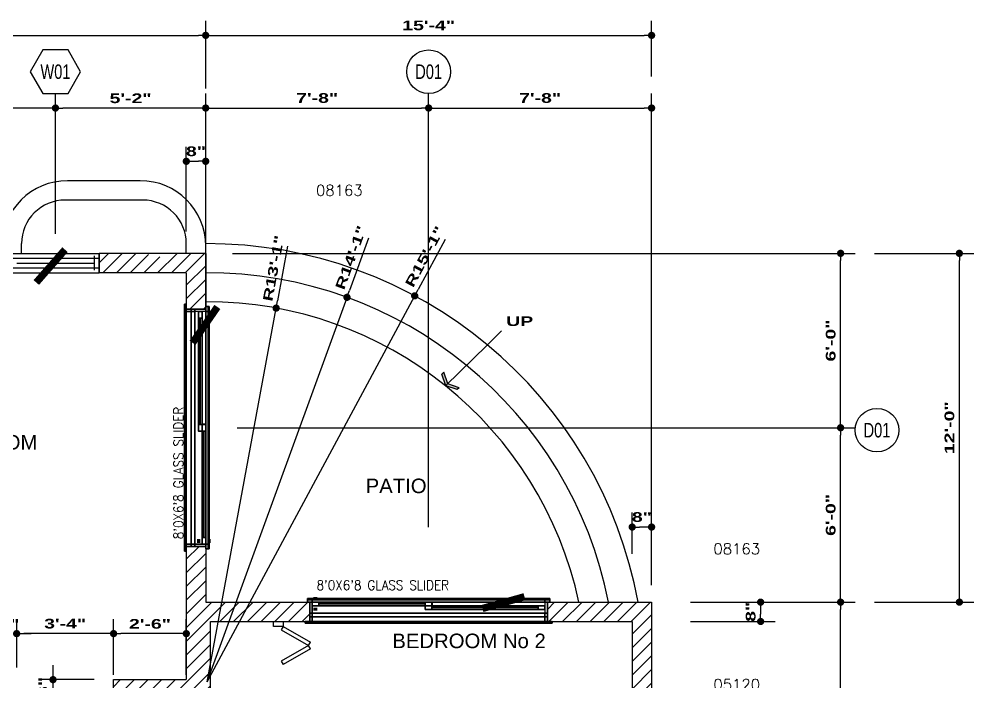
# Model space of a CAD drawing. Header units: inches. Extents: x 110 to 1392, y 6 to 1078.
# Drawn here: x 404 to 798, y 804.1 to 1077.7 of the extents above; entities that cross this region are included whole.
import ezdxf
from ezdxf.enums import TextEntityAlignment as Align

# ---------------------------------------------------------------- set-up
doc = ezdxf.new("R2010")
doc.units = ezdxf.units.IN
doc.header["$LTSCALE"] = 24
doc.header["$MEASUREMENT"] = 0
doc.linetypes.add('INVISIBLE', pattern=[1000, 0, -1000])
doc.layers.get('0').update_dxf_attribs({"linetype": 'CONTINUOUS'})
doc.layers.get('DEFPOINTS').update_dxf_attribs({"linetype": 'CONTINUOUS'})
for name, color, linetype in [('3DCASE', 7, 'CONTINUOUS'), ('3DDHDW', 7, 'CONTINUOUS'), ('3DDJAMB', 8, 'INVISIBLE'), ('3DDOOR', 10, 'CONTINUOUS'), ('3DGLAZE', 8, 'CONTINUOUS'), ('3DTRIM', 2, 'CONTINUOUS'), ('ANNOBJ', 6, 'CONTINUOUS'), ('ARCR', 1, 'CONTINUOUS'), ('DIMLINE', 1, 'CONTINUOUS'), ('DJAMB', 8, 'CONTINUOUS'), ('DOOR', 1, 'CONTINUOUS'), ('DSILL', 1, 'CONTINUOUS'), ('HEADER', 2, 'INVISIBLE'), ('JAMB', 2, 'CONTINUOUS'), ('OPENING', 7, 'CONTINUOUS'), ('POCH', 52, 'CONTINUOUS'), ('TEXT', 7, 'CONTINUOUS'), ('TEXTS', 4, 'CONTINUOUS'), ('THIN', 1, 'CONTINUOUS'), ('WALL', 2, 'CONTINUOUS')]:
    doc.layers.add(name, color=color, linetype=linetype)
doc.styles.add('4', font='SIMPLEX', dxfattribs={"width": 0.9, "height": 4})
doc.styles.add('ANNTEXT', font='romans.shx')
doc.styles.add('CITYBLUEPRINT', font='cityb___.ttf', dxfattribs={"width": 1.5, "height": 4})
doc.styles.add('SANSSERIF', font='sanss___.ttf', dxfattribs={"height": 12})
doc.dimstyles.new('ARCH493_48_3', dxfattribs={"dimscale": 48, "dimtxt": 0.125, "dimasz": 0.0625, "dimexe": 0.125, "dimexo": 0, "dimgap": 0, "dimtad": 0, "dimdec": 6, "dimrnd": 1, "dimzin": 15, "dimdsep": 46, "dimlunit": 4, "dimtxsty": 'CITYBLUEPRINT', "dimblk": 'DOT', "dimcen": 0.0625, "dimdle": 0.09375, "dimclrd": 1, "dimclre": 1, "dimclrt": 7, "dimadec": 0, "dimazin": 0, "dimtfac": 1, "dimtdec": 6, "dimtix": 1, "dimtmove": 2, "dimatfit": 3, "dimldrblk": 'DOT', "dimfxl": 1, "dimtvp": 1, "dimtolj": 1, "dimtzin": 15, "dimarcsym": 0})
pattern_1 = [(45, (77, 108), (-2.828427, 2.828427), [])]

# ---------------------------------------------------------------- blocks, each defined once
blk = doc.blocks.new('DOOR3D12')
at = {"layer": '3DDOOR'}
for points in [[(0, 0, -1), (0, 1, -1), (0, 1), (0, 0)], [(0.5143, 1), (0.5143, 1, -1), (0, 1, -1), (0, 1)], [(1, 1, -1), (1, 1, -2), (0.4857, 1, -2), (0.4857, 1, -1)], [(0.4857, 0, -2), (0.4857, 1, -2), (0.4857, 1, -1), (0.4857, 0, -1)], [(0.5143, 0, -1), (0.5143, 1, -1), (0.5143, 1), (0.5143, 0)], [(1, 0, -2), (1, 1, -2), (1, 1, -1), (1, 0, -1)], [(0.0286, 0.975, -1), (0.0286, 0.0375, -1), (0.0286, 0.0375), (0.0286, 0.975)], [(0.4857, 0.975, -1), (0.0286, 0.975, -1), (0.0286, 0.975), (0.4857, 0.975)], [(0.4857, 0.975), (0.4857, 0.0375), (0.4857, 0.0375, -1), (0.4857, 0.975, -1)], [(0.5143, 0.975, -2), (0.5142, 0.0375, -2), (0.5142, 0.0375, -1), (0.5143, 0.975, -1)], [(0.9714, 0.975, -2), (0.5143, 0.975, -2), (0.5143, 0.975, -1), (0.9714, 0.975, -1)], [(0.9714, 0.975, -1), (0.9714, 0.0375, -1), (0.9714, 0.0375, -2), (0.9714, 0.975, -2)], [(0, 0), (0.5143, 0), (0.5143, 0, -1), (0, 0, -1)], [(0.4857, 0.0375, -1), (0.0286, 0.0375, -1), (0.0286, 0.0375), (0.4857, 0.0375)], [(0.4857, 0, -1), (1, 0, -1), (1, 0, -2), (0.4857, 0, -2)], [(0.9714, 0.0375, -2), (0.5142, 0.0375, -2), (0.5142, 0.0375, -1), (0.9714, 0.0375, -1)]]:
    blk.add_3dface(points, dxfattribs=at)
for points, invisible_edges in [([(0.0286, 0.975, -1), (0, 1, -1), (0.5143, 1, -1), (0.4857, 0.975, -1)], 5), ([(0.0286, 0.0375, -1), (0, 0, -1), (0, 1, -1), (0.0286, 0.975, -1)], 5), ([(0.0286, 0.975), (0, 1), (0.5143, 1), (0.4857, 0.975)], 5), ([(0.0286, 0.0375), (0, 0), (0, 1), (0.0286, 0.975)], 5), ([(0.5142, 0.0375, -2), (0.4857, 0, -2), (0.4857, 1, -2), (0.5143, 0.975, -2)], 5), ([(0.5143, 0.975, -2), (0.4857, 1, -2), (1, 1, -2), (0.9714, 0.975, -2)], 5), ([(0.4857, 0.0375, -1), (0.4857, 0.975, -1), (0.5143, 1, -1), (0.5143, 0, -1)], 10), ([(0.5142, 0.0375, -1), (0.4857, 0, -1), (0.4857, 1, -1), (0.5143, 0.975, -1)], 5), ([(0.5143, 0.975, -1), (0.4857, 1, -1), (1, 1, -1), (0.9714, 0.975, -1)], 5), ([(0.4857, 0.0375), (0.4857, 0.975), (0.5143, 1), (0.5143, 0)], 10), ([(0.9714, 0.0375, -2), (0.9714, 0.975, -2), (1, 1, -2), (1, 0, -2)], 10), ([(0.9714, 0.0375, -1), (0.9714, 0.975, -1), (1, 1, -1), (1, 0, -1)], 10), ([(0.4857, 0.0375, -1), (0.5143, 0, -1), (0, 0, -1), (0.0286, 0.0375, -1)], 5), ([(0.4857, 0.0375), (0.5143, 0), (0, 0), (0.0286, 0.0375)], 5), ([(0.9714, 0.0375, -2), (1, 0, -2), (0.4857, 0, -2), (0.5142, 0.0375, -2)], 5), ([(0.9714, 0.0375, -1), (1, 0, -1), (0.4857, 0, -1), (0.5142, 0.0375, -1)], 5)]:
    blk.add_3dface(points, dxfattribs=dict(at, invisible_edges=invisible_edges))
at = {"layer": '3DGLAZE'}
for points in [[(0.4857, 0.0375, -0.5), (0.0286, 0.0375, -0.5), (0.0286, 0.975, -0.5), (0.4857, 0.975, -0.5)], [(0.9714, 0.0375, -1.5), (0.5142, 0.0375, -1.5), (0.5143, 0.975, -1.5), (0.9714, 0.975, -1.5)]]:
    blk.add_3dface(points, dxfattribs=at)
blk = doc.blocks.new('DOORKNB3')
at = {"flags": 128}
for points, elevation in [([(-0.75, 5.69), (0.75, 5.69), (0.75, -3.31), (-0.75, -3.31)], -3.75), ([(-0.75, 5.69), (0.75, 5.69), (0.75, -3.31), (-0.75, -3.31)], 1.25), ([(-0.19, 4.28), (-0.38, 3.96), (-0.19, 3.63), (0.19, 3.63), (0.38, 3.96), (0.19, 4.28)], -3), ([(-0.19, -1.26), (-0.38, -1.58), (-0.19, -1.91), (0.19, -1.91), (0.38, -1.58), (0.19, -1.26)], -3)]:
    blk.add_lwpolyline(points, close=True, dxfattribs=dict(at, elevation=elevation))
for points in [[(-0.19, 4.28), (-0.38, 3.96), (-0.19, 3.63), (0.19, 3.63), (0.38, 3.96), (0.19, 4.28)], [(-0.19, -1.26), (-0.38, -1.58), (-0.19, -1.91), (0.19, -1.91), (0.38, -1.58), (0.19, -1.26)]]:
    blk.add_lwpolyline(points, close=True, dxfattribs=at)
for points in [[(0.75, 5.69, -3.75), (-0.75, 5.69, -3.75), (-0.75, -3.31, -3.75), (0.75, -3.31, -3.75)], [(0.75, 5.69, -3), (-0.75, 5.69, -3), (-0.75, -3.31, -3), (0.75, -3.31, -3)], [(0.75, 5.69, 2), (-0.75, 5.69, 2), (-0.75, -3.31, 2), (0.75, -3.31, 2)], [(0.75, 5.69, 1.25), (-0.75, 5.69, 1.25), (-0.75, -3.31, 1.25), (0.75, -3.31, 1.25)]]:
    blk.add_3dface(points)
blk = doc.blocks.new('DR_S2')
at = {"layer": 'DOOR'}
for p, q in [((-0.015625, 0), (-0.015625, -1)), ((-0.015625, 0), (0.5, 0)), ((0.5, 0), (0.5, -1)), ((-0.5, -1), (-0.5, -2)), ((-0.5, -1), (0.015625, -1)), ((-0.015625, -1), (0.5, -1)), ((0.015625, -1), (0.015625, -2)), ((-0.5, -2), (0.015625, -2))]:
    blk.add_line(p, q, dxfattribs=at)
blk = doc.blocks.new('ABWD_SD8')
at = {"layer": 'DJAMB'}
for p, q in [((-98, 0), (-97, 0)), ((-97, 0, -4.5), (-98, 0, -4.5)), ((-97, 0), (-97, 0, -4.5)), ((0, 0), (-1, 0)), ((-1, 0), (-1, 0, -4.5)), ((-1, 0, -4.5), (0, 0, -4.5))]:
    blk.add_line(p, q, dxfattribs=at)
at = {"layer": '3DDHDW', "zscale": 0.8571428571428571}
blk.add_blockref('DOORKNB3', (-95.75, 36), dxfattribs=at)
at = {"layer": '3DDOOR', "xscale": 96, "yscale": 79, "zscale": 1.5}
blk.add_blockref('DOOR3D12', (-97, 0), dxfattribs=at)
at = {"layer": 'DOOR', "extrusion": (0, -1, 0), "xscale": -96, "yscale": 1.5}
blk.add_blockref('DR_S2', (-49, 0), dxfattribs=at)
at = {"layer": '3DDJAMB'}
mesh = blk.add_polyface(dxfattribs=at)
corners = [(0, 0), (0, 80), (-1, 0), (-1, 79), (-1, 0, -4.5), (-1, 79, -4.5), (0, 0, -4.5), (0, 80, -4.5), (-98, 80), (-97, 79), (-97, 79, -4.5), (-98, 80, -4.5), (-98, 0), (-97, 0), (-97, 0, -4.5), (-98, 0, -4.5)]
mesh.append_faces([[corners[k] for k in face] for face in [(0, 1, 3, 2), (2, 3, 5, 4), (4, 5, 7, 6), (6, 7, 1, 0), (1, 8, 9, 3), (3, 9, 10, 5), (5, 10, 11, 7), (7, 11, 8, 1), (8, 12, 13, 9), (9, 13, 14, 10), (10, 14, 15, 11), (11, 15, 12, 8), (12, 13, 14, 15)]])
mesh.append_faces([[corners[k] for k in face] for face in [(0, 2, 4, 6)]], dxfattribs={"vtx0": -1, "vtx1": -1, "vtx2": -1, "vtx3": -1})
blk = doc.blocks.new('ABWD$SD8$1711')
at = {"layer": '3DTRIM'}
mesh = blk.add_polyface(dxfattribs=at)
corners = [(-1, 0, -8), (-1, 80, -8), (-1, 0, -8.75), (-1, 80, -8.75), (2, 0, -8.75), (2, 83, -8.75), (2, 0, -8), (2, 83, -8), (-97, 80, -8), (-97, 80, -8.75), (-100, 83, -8.75), (-100, 83, -8), (-97, 0, -8), (-97, 0, -8.75), (-100, 0, -8.75), (-100, 0, -8)]
mesh.append_faces([[corners[k] for k in face] for face in [(0, 1, 3, 2), (2, 3, 5, 4), (4, 5, 7, 6), (6, 7, 1, 0), (1, 8, 9, 3), (3, 9, 10, 5), (5, 10, 11, 7), (7, 11, 8, 1), (8, 12, 13, 9), (9, 13, 14, 10), (10, 14, 15, 11), (11, 15, 12, 8), (12, 13, 14, 15)]])
mesh.append_faces([[corners[k] for k in face] for face in [(0, 2, 4, 6)]], dxfattribs={"vtx0": -1, "vtx1": -1, "vtx2": -1, "vtx3": -1})
mesh = blk.add_polyface(dxfattribs=at)
corners = [(-1, 0, -4.5), (-1, 80, -4.5), (0, 0, -4.5), (0, 81, -4.5), (0, 0, -8), (0, 81, -8), (-1, 0, -8), (-1, 80, -8), (-97, 80, -4.5), (-98, 81, -4.5), (-98, 81, -8), (-97, 80, -8), (-97, 0, -4.5), (-98, 0, -4.5), (-98, 0, -8), (-97, 0, -8)]
mesh.append_faces([[corners[k] for k in face] for face in [(0, 1, 3, 2), (2, 3, 5, 4), (4, 5, 7, 6), (6, 7, 1, 0), (1, 8, 9, 3), (3, 9, 10, 5), (5, 10, 11, 7), (7, 11, 8, 1), (8, 12, 13, 9), (9, 13, 14, 10), (10, 14, 15, 11), (11, 15, 12, 8), (12, 13, 14, 15)]])
mesh.append_faces([[corners[k] for k in face] for face in [(0, 2, 4, 6)]], dxfattribs={"vtx0": -1, "vtx1": -1, "vtx2": -1, "vtx3": -1})
blk = doc.blocks.new('ABWD$SD8')
at = {"layer": '3DCASE'}
mesh = blk.add_polyface(dxfattribs=at)
corners = [(-1, 0, 1), (-1, 80, 1), (-1, 0), (-1, 80), (1, 0), (1, 82), (1, 0, 1), (1, 82, 1), (-97, 80, 1), (-97, 80), (-99, 82), (-99, 82, 1), (-97, 0, 1), (-97, 0), (-99, 0), (-99, 0, 1)]
mesh.append_faces([[corners[k] for k in face] for face in [(0, 1, 3, 2), (2, 3, 5, 4), (4, 5, 7, 6), (6, 7, 1, 0), (1, 8, 9, 3), (3, 9, 10, 5), (5, 10, 11, 7), (7, 11, 8, 1), (8, 12, 13, 9), (9, 13, 14, 10), (10, 14, 15, 11), (11, 15, 12, 8), (12, 13, 14, 15)]])
mesh.append_faces([[corners[k] for k in face] for face in [(0, 2, 4, 6)]], dxfattribs={"vtx0": -1, "vtx1": -1, "vtx2": -1, "vtx3": -1})
blk = doc.blocks.new('ABWD_SD8_1711')
at = {"layer": '3DDHDW'}
for points in [[(-50.001, 1), (50.001, 1), (50.001, 0, 1.5), (-50.001, 0, 1.5)], [(-50.001, 1), (-50.001, 0), (-50.001, 0, 1.5)], [(-50.001, 0, 1.5), (50.001, 0, 1.5), (50.001, 0, 1.5), (-50.001, 0, 1.5)], [(-49, 1, -4.5), (49, 1, -4.5), (49, 0, -6), (-49, 0, -6)], [(-49, 1, -4.5), (-49, 0, -4.5), (-49, 0, -6)], [(-49, 0, -6), (49, 0, -6), (49, 0, -6), (-49, 0, -6)], [(-48, 1), (48, 1), (48, 1, -4.5), (-48, 1, -4.5)], [(49, 1, -4.5), (49, 0, -4.5), (49, 0, -6)], [(50.001, 1), (50.001, 0), (50.001, 0, 1.5)]]:
    blk.add_3dface(points, dxfattribs=at)
at = {"layer": 'DSILL'}
for p, q in [((-50.001, 0), (-50.001, 0, 1.5)), ((-50.001, 0, 1.5), (50.001, 0, 1.5)), ((-49, 0, -4.5), (-49, 0, -6)), ((-49, 0, -6), (49, 0, -6)), ((49, 0, -6), (49, 0, -4.5)), ((50.001, 0, 1.5), (50.001, 0))]:
    blk.add_line(p, q, dxfattribs=at)
at = {"layer": 'HEADER'}
for p, q in [((49, 0), (-49, 0)), ((49, 0, -8), (-49, 0, -8))]:
    blk.add_line(p, q, dxfattribs=at)
for name, p in [('ABWD$SD8$1711', (49, 0)), ('ABWD$SD8', (49, 0)), ('ABWD_SD8', (49, 1))]:
    blk.add_blockref(name, p)
blk = doc.blocks.new('WDQ_JAMB')
at = {"color": 0}
blk.add_lwpolyline([(-0.5, -0.5), (0.5, -0.5), (0.5, 0.5), (-0.5, 0.5)], close=True, dxfattribs=at)
blk = doc.blocks.new('ZA_ARRW0')
for p, q in [((-0.144, 0.188), (-0.05, 0)), ((-0.144, 0.188), (-0.097, 0.188)), ((-0.097, 0.188), (-0.003, 0)), ((-1, 0), (0, 0)), ((-0.05, 0), (-0.144, -0.188)), ((-0.003, 0), (-0.097, -0.188)), ((-0.144, -0.188), (-0.097, -0.188))]:
    blk.add_line(p, q)
for points in [[(-0.144, 0.188), (-0.05, 0), (-0.097, 0.188), (-0.003, 0)], [(-0.144, -0.188), (-0.05, 0), (-0.097, -0.188), (-0.003, 0)]]:
    blk.add_solid(points)
blk = doc.blocks.new('DOT')
at = {"layer": 'DIMLINE', "color": 0, "linetype": 'ByBlock'}
blk.add_line((-0.5, 0), (-1, 0), dxfattribs=at)
at = {"layer": 'DIMLINE', "color": 0, "linetype": 'ByBlock', "const_width": 0.5}
blk.add_lwpolyline([(-0.25, 0, 1), (0.25, 0, 1)], format="xyb", close=True, dxfattribs=at)
blk = doc.blocks.new('*D21')
at = {"layer": 'DEFPOINTS', "color": 0}
for p in [(419, 1041), (419, 989), (481, 989)]:
    blk.add_point(p, dxfattribs=at)
at = {"layer": 'DIMLINE', "color": 1, "lineweight": -2}
for p, q in [((419, 989), (419, 1047)), ((481, 989), (481, 1047)), ((478, 1041), (422, 1041))]:
    blk.add_line(p, q, dxfattribs=at)
at = {"layer": 'DIMLINE', "color": 1, "lineweight": -2, "xscale": 3, "yscale": 3, "zscale": 3, "rotation": 180}
blk.add_blockref('DOT', (419, 1041), dxfattribs=at)
at = {"layer": 'DIMLINE', "color": 1, "lineweight": -2, "xscale": 3, "yscale": 3, "zscale": 3}
blk.add_blockref('DOT', (481, 1041), dxfattribs=at)
at = {"layer": 'DIMLINE', "color": 7, "insert": (450, 1045), "char_height": 4, "attachment_point": 5, "style": 'CITYBLUEPRINT'}
blk.add_mtext('\\A1;5\'-2"', dxfattribs=at)
blk = doc.blocks.new('*D22')
at = {"layer": 'DEFPOINTS', "color": 0}
for p in [(305, 1041), (305, 1010), (419, 989)]:
    blk.add_point(p, dxfattribs=at)
at = {"layer": 'DIMLINE', "color": 1, "lineweight": -2}
for p, q in [((305, 1010), (305, 1047)), ((416, 1041), (308, 1041))]:
    blk.add_line(p, q, dxfattribs=at)
at = {"layer": 'DIMLINE', "color": 1, "lineweight": -2, "xscale": 3, "yscale": 3, "zscale": 3, "rotation": 180}
blk.add_blockref('DOT', (305, 1041), dxfattribs=at)
at = {"layer": 'DIMLINE', "color": 1, "lineweight": -2, "xscale": 3, "yscale": 3, "zscale": 3}
blk.add_blockref('DOT', (419, 1041), dxfattribs=at)
at = {"layer": 'DIMLINE', "color": 7, "insert": (362, 1045), "char_height": 4, "attachment_point": 5, "style": 'CITYBLUEPRINT'}
blk.add_mtext('\\A1;9\'-6"', dxfattribs=at)
blk = doc.blocks.new('*D24')
at = {"layer": 'DEFPOINTS', "color": 0}
for p in [(481, 1019), (473, 990), (481, 990)]:
    blk.add_point(p, dxfattribs=at)
at = {"layer": 'DIMLINE', "color": 1, "lineweight": -2}
for p, q in [((473, 990), (473, 1025)), ((481, 990), (481, 1025)), ((476, 1019), (478, 1019))]:
    blk.add_line(p, q, dxfattribs=at)
at = {"layer": 'DIMLINE', "color": 1, "lineweight": -2, "xscale": 3, "yscale": 3, "zscale": 3, "rotation": 180}
blk.add_blockref('DOT', (473, 1019), dxfattribs=at)
at = {"layer": 'DIMLINE', "color": 1, "lineweight": -2, "xscale": 3, "yscale": 3, "zscale": 3}
blk.add_blockref('DOT', (481, 1019), dxfattribs=at)
at = {"layer": 'DIMLINE', "color": 7, "insert": (477, 1023.11), "char_height": 4, "attachment_point": 5, "style": 'CITYBLUEPRINT'}
blk.add_mtext('\\A1;8"', dxfattribs=at)
blk = doc.blocks.new('*D25')
at = {"layer": 'DEFPOINTS', "color": 0}
for p in [(481, 1071), (243, 1049), (481, 1049)]:
    blk.add_point(p, dxfattribs=at)
at = {"layer": 'DIMLINE', "color": 1, "lineweight": -2}
for p, q in [((243, 1049), (243, 1077)), ((481, 1049), (481, 1077)), ((246, 1071), (478, 1071))]:
    blk.add_line(p, q, dxfattribs=at)
at = {"layer": 'DIMLINE', "color": 1, "lineweight": -2, "xscale": 3, "yscale": 3, "zscale": 3, "rotation": 180}
blk.add_blockref('DOT', (243, 1071), dxfattribs=at)
at = {"layer": 'DIMLINE', "color": 1, "lineweight": -2, "xscale": 3, "yscale": 3, "zscale": 3}
blk.add_blockref('DOT', (481, 1071), dxfattribs=at)
at = {"layer": 'DIMLINE', "color": 7, "insert": (362, 1075.08), "char_height": 4, "attachment_point": 5, "style": 'CITYBLUEPRINT'}
blk.add_mtext('\\A1;19\'-10"', dxfattribs=at)
blk = doc.blocks.new('*D26')
at = {"layer": 'DEFPOINTS', "color": 0}
for p in [(573, 1041), (481, 868), (573, 868)]:
    blk.add_point(p, dxfattribs=at)
at = {"layer": 'DIMLINE', "color": 1, "lineweight": -2}
for p, q in [((481, 868), (481, 1047)), ((573, 868), (573, 1047)), ((484, 1041), (570, 1041))]:
    blk.add_line(p, q, dxfattribs=at)
at = {"layer": 'DIMLINE', "color": 1, "lineweight": -2, "xscale": 3, "yscale": 3, "zscale": 3, "rotation": 180}
blk.add_blockref('DOT', (481, 1041), dxfattribs=at)
at = {"layer": 'DIMLINE', "color": 1, "lineweight": -2, "xscale": 3, "yscale": 3, "zscale": 3}
blk.add_blockref('DOT', (573, 1041), dxfattribs=at)
at = {"layer": 'DIMLINE', "color": 7, "insert": (527, 1045.11), "char_height": 4, "attachment_point": 5, "style": 'CITYBLUEPRINT'}
blk.add_mtext('\\A1;7\'-8"', dxfattribs=at)
blk = doc.blocks.new('*D27')
at = {"layer": 'DEFPOINTS', "color": 0}
for p in [(665, 1041), (573, 868), (665, 844)]:
    blk.add_point(p, dxfattribs=at)
at = {"layer": 'DIMLINE', "color": 1, "lineweight": -2}
for p, q in [((665, 844), (665, 1047)), ((576, 1041), (662, 1041))]:
    blk.add_line(p, q, dxfattribs=at)
at = {"layer": 'DIMLINE', "color": 1, "lineweight": -2, "xscale": 3, "yscale": 3, "zscale": 3, "rotation": 180}
blk.add_blockref('DOT', (573, 1041), dxfattribs=at)
at = {"layer": 'DIMLINE', "color": 1, "lineweight": -2, "xscale": 3, "yscale": 3, "zscale": 3}
blk.add_blockref('DOT', (665, 1041), dxfattribs=at)
at = {"layer": 'DIMLINE', "color": 7, "insert": (619, 1045.11), "char_height": 4, "attachment_point": 5, "style": 'CITYBLUEPRINT'}
blk.add_mtext('\\A1;7\'-8"', dxfattribs=at)
blk = doc.blocks.new('*D28')
at = {"layer": 'DEFPOINTS', "color": 0}
for p in [(665, 1071), (481, 1054), (665, 1054)]:
    blk.add_point(p, dxfattribs=at)
at = {"layer": 'DIMLINE', "color": 1, "lineweight": -2}
for p, q in [((481, 1054), (481, 1077)), ((665, 1054), (665, 1077)), ((484, 1071), (662, 1071))]:
    blk.add_line(p, q, dxfattribs=at)
at = {"layer": 'DIMLINE', "color": 1, "lineweight": -2, "xscale": 3, "yscale": 3, "zscale": 3, "rotation": 180}
blk.add_blockref('DOT', (481, 1071), dxfattribs=at)
at = {"layer": 'DIMLINE', "color": 1, "lineweight": -2, "xscale": 3, "yscale": 3, "zscale": 3}
blk.add_blockref('DOT', (665, 1071), dxfattribs=at)
at = {"layer": 'DIMLINE', "color": 7, "insert": (573, 1075.09), "char_height": 4, "attachment_point": 5, "style": 'CITYBLUEPRINT'}
blk.add_mtext('\\A1;15\'-4"', dxfattribs=at)
blk = doc.blocks.new('*D29')
at = {"layer": 'DEFPOINTS', "color": 0}
for p in [(657, 868), (657, 857), (665, 857)]:
    blk.add_point(p, dxfattribs=at)
at = {"layer": 'DIMLINE', "color": 1, "lineweight": -2}
for p, q in [((657, 857), (657, 874)), ((665, 857), (665, 874)), ((662, 868), (660, 868))]:
    blk.add_line(p, q, dxfattribs=at)
at = {"layer": 'DIMLINE', "color": 1, "lineweight": -2, "xscale": 3, "yscale": 3, "zscale": 3, "rotation": 180}
blk.add_blockref('DOT', (657, 868), dxfattribs=at)
at = {"layer": 'DIMLINE', "color": 1, "lineweight": -2, "xscale": 3, "yscale": 3, "zscale": 3}
blk.add_blockref('DOT', (665, 868), dxfattribs=at)
at = {"layer": 'DIMLINE', "color": 7, "insert": (661, 872.11), "char_height": 4, "attachment_point": 5, "style": 'CITYBLUEPRINT'}
blk.add_mtext('\\A1;8"', dxfattribs=at)
blk = doc.blocks.new('*D32')
at = {"layer": 'DEFPOINTS', "color": 0}
for p in [(682, 837), (743, 837), (727, 685)]:
    blk.add_point(p, dxfattribs=at)
at = {"layer": 'DIMLINE', "color": 1, "lineweight": -2}
for p, q in [((682, 837), (749, 837)), ((743, 688), (743, 834))]:
    blk.add_line(p, q, dxfattribs=at)
at = {"layer": 'DIMLINE', "color": 1, "lineweight": -2, "xscale": 3, "yscale": 3, "zscale": 3}
for p, rotation in [((743, 837), 90), ((743, 685), 270)]:
    blk.add_blockref('DOT', p, dxfattribs=dict(at, rotation=rotation))
at = {"layer": 'DIMLINE', "color": 7, "insert": (738.89, 761), "char_height": 4, "attachment_point": 5, "rotation": 90, "style": 'CITYBLUEPRINT'}
blk.add_mtext('\\A1;12\'-8"', dxfattribs=at)
blk = doc.blocks.new('*D33')
at = {"layer": 'DEFPOINTS', "color": 0}
for p in [(494, 909), (743, 909), (682, 837)]:
    blk.add_point(p, dxfattribs=at)
at = {"layer": 'DIMLINE', "color": 1, "lineweight": -2}
for p, q in [((494, 909), (749, 909)), ((743, 840), (743, 906))]:
    blk.add_line(p, q, dxfattribs=at)
at = {"layer": 'DIMLINE', "color": 1, "lineweight": -2, "xscale": 3, "yscale": 3, "zscale": 3}
for p, rotation in [((743, 909), 90), ((743, 837), 270)]:
    blk.add_blockref('DOT', p, dxfattribs=dict(at, rotation=rotation))
at = {"layer": 'DIMLINE', "color": 7, "insert": (738.92, 873), "char_height": 4, "attachment_point": 5, "rotation": 90, "style": 'CITYBLUEPRINT'}
blk.add_mtext('\\A1;6\'-0"', dxfattribs=at)
blk = doc.blocks.new('*D34')
at = {"layer": 'DEFPOINTS', "color": 0}
for p in [(492, 981), (743, 981), (494, 909)]:
    blk.add_point(p, dxfattribs=at)
at = {"layer": 'DIMLINE', "color": 1, "lineweight": -2}
for p, q in [((492, 981), (749, 981)), ((743, 912), (743, 978))]:
    blk.add_line(p, q, dxfattribs=at)
at = {"layer": 'DIMLINE', "color": 1, "lineweight": -2, "xscale": 3, "yscale": 3, "zscale": 3}
for p, rotation in [((743, 981), 90), ((743, 909), 270)]:
    blk.add_blockref('DOT', p, dxfattribs=dict(at, rotation=rotation))
at = {"layer": 'DIMLINE', "color": 7, "insert": (738.92, 945), "char_height": 4, "attachment_point": 5, "rotation": 90, "style": 'CITYBLUEPRINT'}
blk.add_mtext('\\A1;6\'-0"', dxfattribs=at)
blk = doc.blocks.new('*D35')
at = {"layer": 'DEFPOINTS', "color": 0}
for p in [(681, 837), (681, 829), (710, 829)]:
    blk.add_point(p, dxfattribs=at)
at = {"layer": 'DIMLINE', "color": 1, "lineweight": -2}
for p, q in [((681, 837), (716, 837)), ((710, 834), (710, 832)), ((681, 829), (716, 829))]:
    blk.add_line(p, q, dxfattribs=at)
at = {"layer": 'DIMLINE', "color": 1, "lineweight": -2, "xscale": 3, "yscale": 3, "zscale": 3}
for p, rotation in [((710, 837), 90), ((710, 829), 270)]:
    blk.add_blockref('DOT', p, dxfattribs=dict(at, rotation=rotation))
at = {"layer": 'DIMLINE', "color": 7, "insert": (705.89, 833), "char_height": 4, "attachment_point": 5, "rotation": 90, "style": 'CITYBLUEPRINT'}
blk.add_mtext('\\A1;8"', dxfattribs=at)
blk = doc.blocks.new('*D36')
at = {"layer": 'DEFPOINTS', "color": 0}
for p in [(757, 981), (792, 981), (757, 837)]:
    blk.add_point(p, dxfattribs=at)
at = {"layer": 'DIMLINE', "color": 1, "lineweight": -2}
for p, q in [((757, 981), (798, 981)), ((792, 840), (792, 978)), ((757, 837), (798, 837))]:
    blk.add_line(p, q, dxfattribs=at)
at = {"layer": 'DIMLINE', "color": 1, "lineweight": -2, "xscale": 3, "yscale": 3, "zscale": 3}
for p, rotation in [((792, 981), 90), ((792, 837), 270)]:
    blk.add_blockref('DOT', p, dxfattribs=dict(at, rotation=rotation))
at = {"layer": 'DIMLINE', "color": 7, "insert": (787.92, 909), "char_height": 4, "attachment_point": 5, "rotation": 90, "style": 'CITYBLUEPRINT'}
blk.add_mtext('\\A1;12\'-0"', dxfattribs=at)
blk = doc.blocks.new('*D37')
at = {"layer": 'DEFPOINTS', "color": 0}
for p in [(510.07, 958.4), (481.61, 804.13)]:
    blk.add_point(p, dxfattribs=at)
at = {"layer": 'DIMLINE', "color": 1, "lineweight": -2}
for p, q in [((514.78, 983.92), (510.62, 961.35)), ((481.61, 804.13), (510.07, 958.4))]:
    blk.add_line(p, q, dxfattribs=at)
at = {"layer": 'DIMLINE', "color": 1, "lineweight": -2, "xscale": 3, "yscale": 3, "zscale": 3, "rotation": 259.5456747174406}
blk.add_blockref('DOT', (510.07, 958.4), dxfattribs=at)
at = {"layer": 'DIMLINE', "color": 7, "insert": (509.02, 974.84), "char_height": 4, "attachment_point": 5, "rotation": 79.5457, "style": 'CITYBLUEPRINT'}
blk.add_mtext('\\A1;R13\'-1"', dxfattribs=at)
blk = doc.blocks.new('*D38')
at = {"layer": 'DEFPOINTS', "color": 0}
for p in [(539.31, 962.84), (481.61, 804.13)]:
    blk.add_point(p, dxfattribs=at)
at = {"layer": 'DIMLINE', "color": 1, "lineweight": -2}
for p, q in [((548.18, 987.26), (540.33, 965.66)), ((481.61, 804.13), (539.31, 962.84))]:
    blk.add_line(p, q, dxfattribs=at)
at = {"layer": 'DIMLINE', "color": 1, "lineweight": -2, "xscale": 3, "yscale": 3, "zscale": 3, "rotation": 250.0222503360067}
blk.add_blockref('DOT', (539.31, 962.84), dxfattribs=at)
at = {"layer": 'DIMLINE', "color": 7, "insert": (540.92, 979.27), "char_height": 4, "attachment_point": 5, "rotation": 70.0223, "style": 'CITYBLUEPRINT'}
blk.add_mtext('\\A1;R14\'-1"', dxfattribs=at)
blk = doc.blocks.new('*D39')
at = {"layer": 'DEFPOINTS', "color": 0}
for p in [(567.24, 963.45), (481.61, 804.13)]:
    blk.add_point(p, dxfattribs=at)
at = {"layer": 'DIMLINE', "color": 1, "lineweight": -2}
for p, q in [((579.77, 986.76), (568.66, 966.09)), ((481.61, 804.13), (567.24, 963.45))]:
    blk.add_line(p, q, dxfattribs=at)
at = {"layer": 'DIMLINE', "color": 1, "lineweight": -2, "xscale": 3, "yscale": 3, "zscale": 3, "rotation": 241.7427384576869}
blk.add_blockref('DOT', (567.24, 963.45), dxfattribs=at)
at = {"layer": 'DIMLINE', "color": 7, "insert": (571.38, 979.65), "char_height": 4, "attachment_point": 5, "rotation": 61.7427, "style": 'CITYBLUEPRINT'}
blk.add_mtext('\\A1;R15\'-1"', dxfattribs=at)
blk = doc.blocks.new('*D57')
at = {"layer": 'DEFPOINTS', "color": 0}
for p in [(443, 824), (443, 807), (473, 807)]:
    blk.add_point(p, dxfattribs=at)
at = {"layer": 'DIMLINE', "color": 1, "lineweight": -2}
for p, q in [((443, 807), (443, 830)), ((473, 807), (473, 830)), ((470, 824), (446, 824))]:
    blk.add_line(p, q, dxfattribs=at)
at = {"layer": 'DIMLINE', "color": 1, "lineweight": -2, "xscale": 3, "yscale": 3, "zscale": 3, "rotation": 180}
blk.add_blockref('DOT', (443, 824), dxfattribs=at)
at = {"layer": 'DIMLINE', "color": 1, "lineweight": -2, "xscale": 3, "yscale": 3, "zscale": 3}
blk.add_blockref('DOT', (473, 824), dxfattribs=at)
at = {"layer": 'DIMLINE', "color": 7, "insert": (458, 828), "char_height": 4, "attachment_point": 5, "style": 'CITYBLUEPRINT'}
blk.add_mtext('\\A1;2\'-6"', dxfattribs=at)
blk = doc.blocks.new('*D58')
at = {"layer": 'DEFPOINTS', "color": 0}
for p in [(403, 824), (403, 810), (443, 807)]:
    blk.add_point(p, dxfattribs=at)
at = {"layer": 'DIMLINE', "color": 1, "lineweight": -2}
for p, q in [((403, 810), (403, 830)), ((440, 824), (406, 824))]:
    blk.add_line(p, q, dxfattribs=at)
at = {"layer": 'DIMLINE', "color": 1, "lineweight": -2, "xscale": 3, "yscale": 3, "zscale": 3, "rotation": 180}
blk.add_blockref('DOT', (403, 824), dxfattribs=at)
at = {"layer": 'DIMLINE', "color": 1, "lineweight": -2, "xscale": 3, "yscale": 3, "zscale": 3}
blk.add_blockref('DOT', (443, 824), dxfattribs=at)
at = {"layer": 'DIMLINE', "color": 7, "insert": (423, 828.09), "char_height": 4, "attachment_point": 5, "style": 'CITYBLUEPRINT'}
blk.add_mtext('\\A1;3\'-4"', dxfattribs=at)
blk = doc.blocks.new('*D59')
at = {"layer": 'DEFPOINTS', "color": 0}
for p in [(397, 824), (397, 808), (403, 810)]:
    blk.add_point(p, dxfattribs=at)
at = {"layer": 'DIMLINE', "color": 1, "lineweight": -2}
for p, q in [((397, 808), (397, 830)), ((394, 824), (391, 824)), ((403, 824), (397, 824)), ((406, 824), (409, 824))]:
    blk.add_line(p, q, dxfattribs=at)
at = {"layer": 'DIMLINE', "color": 1, "lineweight": -2, "xscale": 3, "yscale": 3, "zscale": 3}
blk.add_blockref('DOT', (397, 824), dxfattribs=at)
at = {"layer": 'DIMLINE', "color": 1, "lineweight": -2, "xscale": 3, "yscale": 3, "zscale": 3, "rotation": 180}
blk.add_blockref('DOT', (403, 824), dxfattribs=at)
at = {"layer": 'DIMLINE', "color": 7, "insert": (400, 828), "char_height": 4, "attachment_point": 5, "style": 'CITYBLUEPRINT'}
blk.add_mtext('\\A1;6"', dxfattribs=at)
blk = doc.blocks.new('*D63')
at = {"layer": 'DEFPOINTS', "color": 0}
for p in [(418, 805), (435, 805), (433, 799)]:
    blk.add_point(p, dxfattribs=at)
at = {"layer": 'DIMLINE', "color": 1, "lineweight": -2}
for p, q in [((418, 808), (418, 811)), ((435, 805), (412, 805)), ((418, 799), (418, 805)), ((418, 796), (418, 793))]:
    blk.add_line(p, q, dxfattribs=at)
at = {"layer": 'DIMLINE', "color": 1, "lineweight": -2, "xscale": 3, "yscale": 3, "zscale": 3}
for p, rotation in [((418, 805), 270), ((418, 799), 90)]:
    blk.add_blockref('DOT', p, dxfattribs=dict(at, rotation=rotation))
at = {"layer": 'DIMLINE', "color": 7, "insert": (414, 802), "char_height": 4, "attachment_point": 5, "rotation": 90, "style": 'CITYBLUEPRINT'}
blk.add_mtext('\\A1;6"', dxfattribs=at)

msp = doc.modelspace()

# ---------------------------------------------------------------- hatches: boundary and pattern name
at = {"layer": 'POCH'}
h = msp.add_hatch(dxfattribs=at)
h.set_pattern_fill('_U', color=256, scale=4, angle=45, style=0, pattern_type=0)
h.set_pattern_definition(pattern_1)
edge = h.paths.add_edge_path()
edge.add_line((481, 981), (468.4063796, 981))
edge.add_arc((463.0694213, 990.9894349), 11.32572, 268.952645747, 298.113819695, ccw=False)
edge.add_arc((461.8570042, 990.9466137), 11.32572, 241.429862899, 275.092915119, ccw=False)
edge.add_line((456.4406577, 981), (437, 981))
edge.add_line((437, 981), (437, 973))
edge.add_line((437, 973), (473, 973))
edge.add_line((473, 973), (473, 958))
edge.add_line((473, 958), (481, 958))
edge.add_line((481, 958), (481, 981))
h = msp.add_hatch(dxfattribs=at)
h.set_pattern_fill('_U', color=256, scale=4, angle=45, style=0, pattern_type=0)
h.set_pattern_definition(pattern_1)
h.paths.add_polyline_path([(481, 860), (473, 860), (473, 805), (443, 805), (443, 799), (447, 799), (473, 799), (473, 783), (483, 783), (483, 829), (524, 829), (524, 837), (481, 837)])
h = msp.add_hatch(dxfattribs=at)
h.set_pattern_fill('_U', color=256, scale=4, angle=45, style=0, pattern_type=0)
h.set_pattern_definition(pattern_1)
h.paths.add_polyline_path([(665, 837), (622, 837), (622, 829), (657, 829), (657, 783), (665, 783)])

# ---------------------------------------------------------------- linework, layer by layer
for p, q in [((454, 1011), (424, 1011)), ((455, 1003), (423, 1003)), ((405, 981), (405, 985)), ((473, 981), (473, 985)), ((481, 981), (481, 984))]:
    msp.add_line(p, q)
for centre, radius, start, end in [((424, 984), 27, 90, 180), ((454, 984), 27, 0, 90), ((423, 985), 18, 90, 180), ((455, 985), 18, 0, 90)]:
    msp.add_arc(centre, radius, start, end)
at = {"layer": 'ANNOBJ'}
msp.add_line((597.1102217, 943.1380058), (603, 949), dxfattribs=at)
msp.add_lwpolyline([(413.8038476, 1065), (408.6076952, 1056), (413.8038476, 1047), (424.1961524, 1047), (429.3923048, 1056), (424.1961524, 1065)], close=True, dxfattribs=at)
for points in [[(475.5936023, 944.0607233, 3, 3, 0), (485.8127955, 958.8785534, 0, 0, 0), (519, 1007, 0, 0, 0), (522, 1007, 0, 0, 0)], [(422.9510276, 982.5154602, 3, 3, 0), (411.0979447, 968.9690797, 0, 0, 0), (384, 938, 0, 0, 0), (381, 938, 0, 0, 0)], [(595.2229482, 834.3796074, 3, 3, 0), (612.5541037, 839.2407852, 0, 0, 0), (683, 859, 0, 0, 0), (686, 859, 0, 0, 0)], [(625.5924855, 775.4002334, 3, 3, 0), (641.8150291, 783.1995332, 0, 0, 0), (683, 803, 0, 0, 0), (686, 803, 0, 0, 0)]]:
    msp.add_lwpolyline(points, format="xyseb", dxfattribs=at)
for centre in [(573, 1056), (758, 908)]:
    msp.add_circle(centre, 9, dxfattribs=at)
for radius, start in [(180.8750961, 10.471666809), (168.8750961, 11.225101656), (156.8750961, 12.096259352)]:
    msp.add_arc((481.6080142, 804.1260822), radius, start, 90.222066707, dxfattribs=at)
at = {"layer": 'DOOR'}
for p, q in [((513, 827), (512.1875, 825.5927087)), ((512.1875, 825.5927087), (523.4458302, 819.0927087)), ((513, 827), (524.2583302, 820.5)), ((523.4458302, 819.0927087), (524.2583302, 820.5)), ((523.4458302, 819.0927087), (512.1875, 812.5927087)), ((524.2583302, 817.6854174), (513, 811.1854174)), ((524.2583302, 817.6854174), (523.4458302, 819.0927087)), ((512.1875, 812.5927087), (513, 811.1854174))]:
    msp.add_line(p, q, dxfattribs=at)
at = {"layer": 'JAMB'}
for points in [[(437, 981, 21), (437, 973, 21), (437, 973, 81), (437, 981, 81)], [(473, 958), (481, 958), (481, 958, 81), (473, 958, 81)], [(473, 860), (481, 860), (481, 860, 81), (473, 860, 81)], [(524, 829), (524, 837), (524, 837, 81), (524, 829, 81)], [(622, 829), (622, 837), (622, 837, 81), (622, 829, 81)]]:
    msp.add_3dface(points, dxfattribs=at)
at = {"layer": 'THIN'}
for p, q in [((401, 981), (437, 981)), ((401, 979), (437, 979)), ((435, 980), (435, 974)), ((401, 975), (437, 975)), ((403, 977), (435, 977)), ((401, 973), (437, 973))]:
    msp.add_line(p, q, dxfattribs=at)
at = {"layer": 'WALL'}
for p, q in [((481, 981), (437, 981)), ((481, 981), (481, 958)), ((473, 973), (437, 973)), ((473, 973), (473, 958)), ((473, 860), (473, 805)), ((481, 860), (481, 837)), ((481, 837), (524, 837)), ((622, 837), (665, 837)), ((665, 837), (665, 783)), ((483, 829), (524, 829)), ((483, 685), (483, 829)), ((622, 829), (657, 829)), ((657, 829), (657, 679)), ((443, 799), (443, 805)), ((443, 805), (473, 805))]:
    msp.add_line(p, q, dxfattribs=at)

# ---------------------------------------------------------------- block references
at = {"layer": 'ANNOBJ', "xscale": 24, "yscale": 24, "zscale": 24, "rotation": 224.5049388424028}
msp.add_blockref('ZA_ARRW0', (579.993661, 926.314708), dxfattribs=at)
at = {"layer": 'JAMB', "xscale": -2, "yscale": 4, "zscale": 80, "rotation": 270}
msp.add_blockref('WDQ_JAMB', (511, 828), dxfattribs=at)
at = {"layer": 'OPENING', "extrusion": (1, 0, 0)}
msp.add_blockref('ABWD_SD8_1711', (909, 0, 481), dxfattribs=at)
at = {"layer": 'OPENING', "extrusion": (0, 1, 0), "xscale": -1}
msp.add_blockref('ABWD_SD8_1711', (-573, 0, 837), dxfattribs=at)

# ---------------------------------------------------------------- texts
at = {"style": 'ANNTEXT'}
for s, p in [('08163', (526.5, 1004.75)), ('08163', (690.5, 856.75)), ('05120', (690.5, 800.75))]:
    msp.add_text(s, height=4.5, dxfattribs=at).set_placement(p)
at = {"width": 0.75}
for tag, text, p in [('W01', 'W1', (419, 1056)), ('D01', 'D01', (573, 1056)), ('D01', 'D01', (758, 908))]:
    msp.add_attdef(tag, text=text, height=6, dxfattribs=at).set_placement(p, align=Align.MIDDLE)
at = {"layer": 'ARCR', "style": '4', "width": 0.9}
msp.add_text("8'0X6'8 GLASS SLIDER", height=4, rotation=90, dxfattribs=at).set_placement((471.7619041, 862.9999989))
msp.add_text("8'0X6'8 GLASS SLIDER", height=4, dxfattribs=at).set_placement((526.7619041, 841.9999989))
at = {"layer": 'TEXT', "style": 'CITYBLUEPRINT', "width": 1.5}
msp.add_text('UP', height=4, dxfattribs=at).set_placement((605, 951))
at = {"layer": 'TEXTS', "style": 'SANSSERIF'}
for s, p in [('PATIO', (547, 882.0000003)), ('BEDROOM No 2', (558, 818.0000003))]:
    msp.add_text(s, height=6, dxfattribs=at).set_placement(p)
at = {"layer": 'TEXTS', "insert": (331, 906.0000003), "char_height": 6, "width": 79.111111111, "attachment_point": 1, "style": 'SANSSERIF'}
msp.add_mtext('MASTER BEDROOM', dxfattribs=at)

# ---------------------------------------------------------------- dimensions: what is measured, and where the dimension line sits
at = {"layer": 'DIMLINE'}
for base, p1, p2, picture, middle in [((481, 1071), (243, 1049), (481, 1049), '*D25', (362, 1075.0846824)), ((665, 1071), (481, 1054), (665, 1054), '*D28', (573, 1075.0946451)), ((419, 1041), (481, 989), (419, 989), '*D21', (450, 1045)), ((573, 1041), (481, 868), (573, 868), '*D26', (527, 1045.1145704)), ((481, 1019), (473, 990), (481, 990), '*D24', (477, 1023.1145704)), ((657, 868), (665, 857), (657, 857), '*D29', (661, 872.1145704)), ((443, 824), (473, 807), (443, 807), '*D57', (458, 828))]:
    dim = msp.add_linear_dim(base=base, p1=p1, p2=p2, dimstyle='ARCH493_48_3', dxfattribs=at)
    dim.commit()
    dim.dimension.update_dxf_attribs({"geometry": picture, "text_midpoint": middle})
for base, p1, p2, picture, middle in [((305, 1041), (419, 989), (305, 1010), '*D22', (362, 1045)), ((665, 1041), (573, 868), (665, 844), '*D27', (619, 1045.1145704)), ((397, 824), (403, 810), (397, 808), '*D59', (400, 828)), ((403, 824), (443, 807), (403, 810), '*D58', (423, 828.0946451))]:
    dim = msp.add_linear_dim(base=base, p1=p1, p2=p2, dimstyle='ARCH493_48_3', override={"dimse1": 1}, dxfattribs=at)
    dim.commit()
    dim.dimension.update_dxf_attribs({"geometry": picture, "text_midpoint": middle})
for mpoint, picture, middle in [((539.3050682, 962.8391819), '*D38', (540.9211727, 979.2694927)), ((567.2399471, 963.4464276), '*D39', (571.3842253, 979.6480029)), ((510.073258, 958.3970311), '*D37', (509.0194489, 974.8400318))]:
    dim = msp.add_radius_dim(center=(481.6080142, 804.1260822), mpoint=mpoint, dimstyle='ARCH493_48_3', dxfattribs=at)
    dim.commit()
    dim.dimension.update_dxf_attribs({"geometry": picture, "text_midpoint": middle})
for base, p1, p2, picture, middle in [((743, 981), (494, 909), (492, 981), '*D34', (738.9153176, 945)), ((743, 909), (682, 837), (494, 909), '*D33', (738.9153176, 873)), ((743, 837), (727, 685), (682, 837), '*D32', (738.8854296, 761)), ((418, 805), (433, 799), (435, 805), '*D63', (414, 802))]:
    dim = msp.add_linear_dim(base=base, p1=p1, p2=p2, angle=90, dimstyle='ARCH493_48_3', override={"dimse1": 1}, dxfattribs=at)
    dim.commit()
    dim.dimension.update_dxf_attribs({"geometry": picture, "text_midpoint": middle})
for base, p1, p2, picture, middle in [((792, 981), (757, 837), (757, 981), '*D36', (787.9153176, 909)), ((710, 829), (681, 837), (681, 829), '*D35', (705.8854296, 833))]:
    dim = msp.add_linear_dim(base=base, p1=p1, p2=p2, angle=90, dimstyle='ARCH493_48_3', dxfattribs=at)
    dim.commit()
    dim.dimension.update_dxf_attribs({"geometry": picture, "text_midpoint": middle})

doc.saveas('drawing.dxf')
